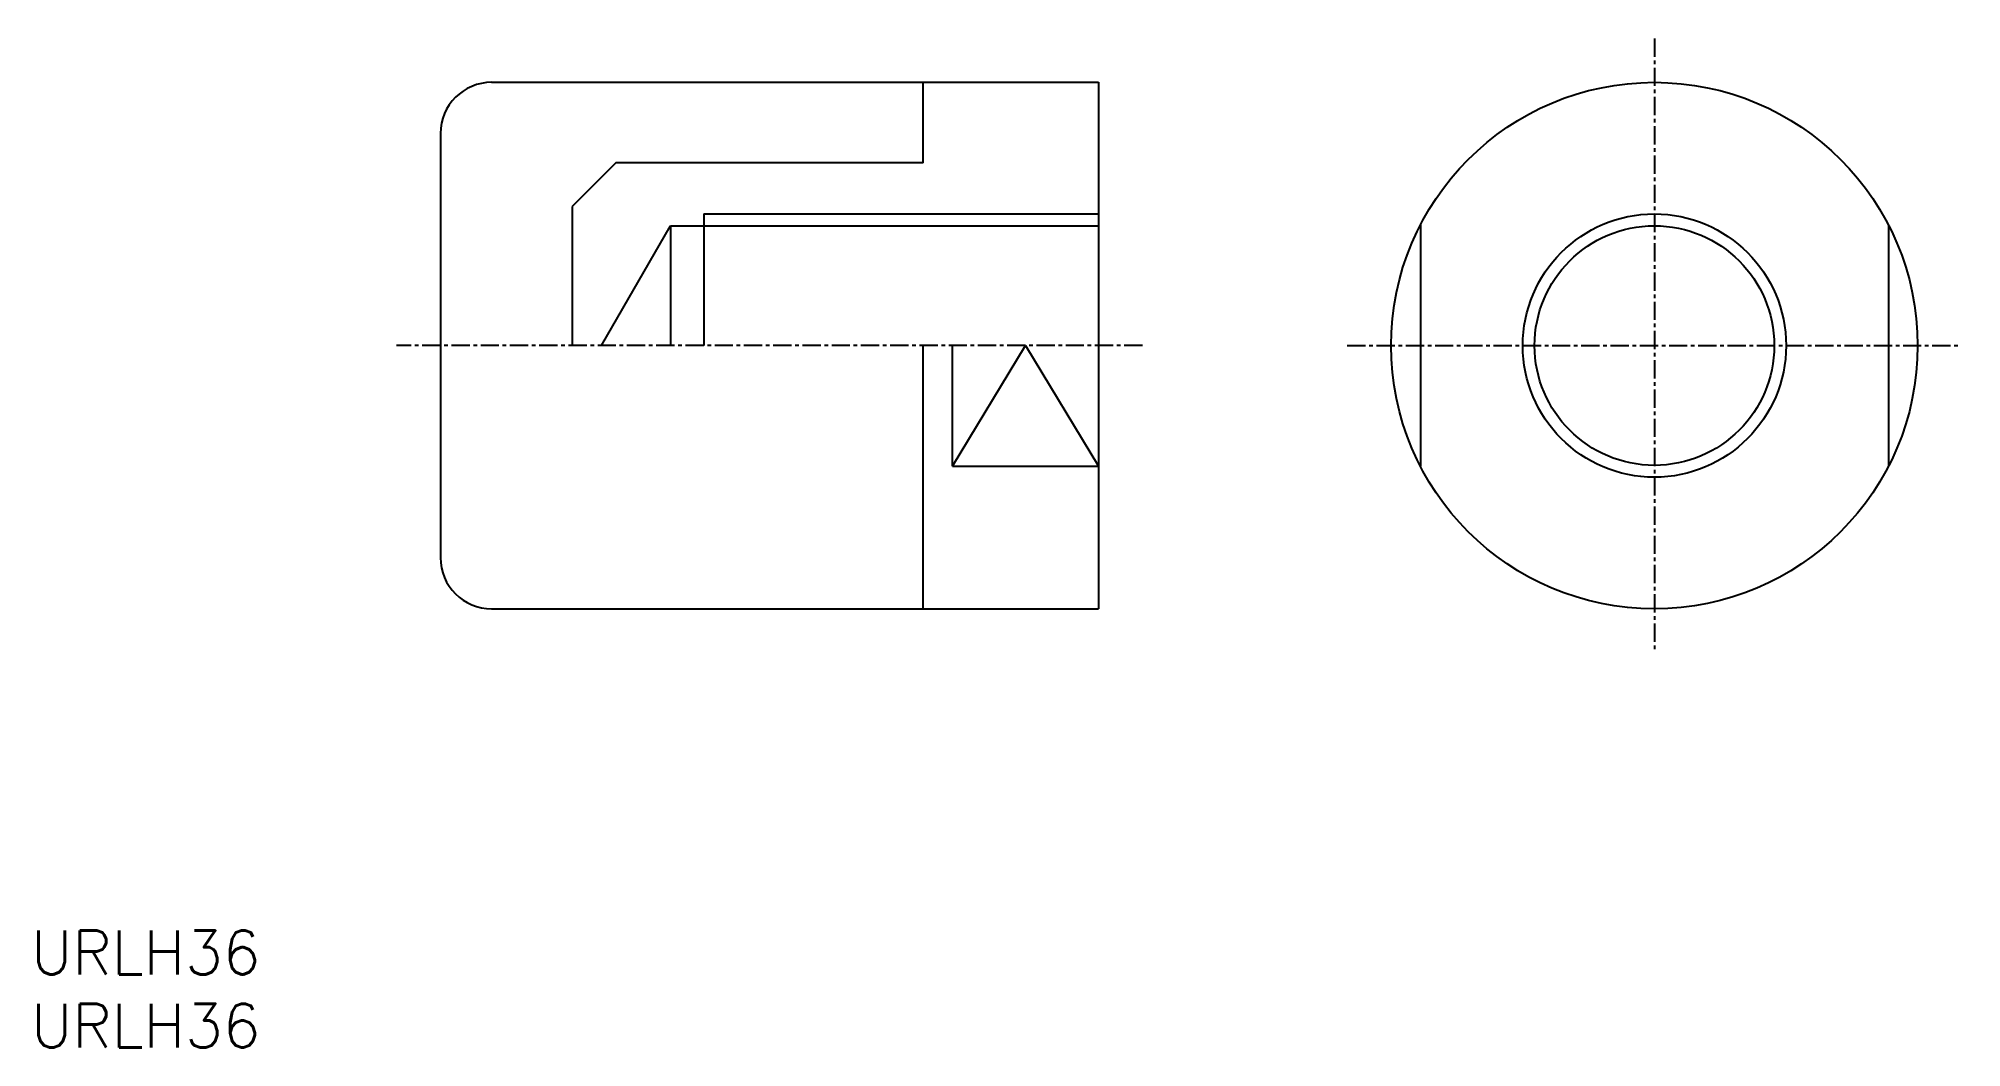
# Model space of a CAD drawing. Extents: x 1 to 132, y 0 to 69.
import ezdxf

# ---------------------------------------------------------------- set-up
doc = ezdxf.new("R2010")
doc.units = 0
doc.linetypes.add('CENTER', pattern=[2, 1.25, -0.25, 0.25, -0.25])
doc.layers.get('0').update_dxf_attribs({"linetype": 'CONTINUOUS'})
doc.layers.add('CENTER', color=1, linetype='CENTER')
doc.styles.get("Standard").update_dxf_attribs({"font": 'txt.shx'})

# ---------------------------------------------------------------- blocks, each defined once
blk = doc.blocks.new('*U10')
at = {"color": 7, "linetype": 'CONTINUOUS'}
blk.add_text('URLH36', height=3, dxfattribs=at).set_placement((0, 0))
blk = doc.blocks.new('*U11')
at = {"color": 7, "linetype": 'CONTINUOUS'}
blk.add_text('URLH36', height=3, dxfattribs=at).set_placement((0, 5))

msp = doc.modelspace()

# ---------------------------------------------------------------- linework, layer by layer
at = {"color": 7, "linetype": 'CONTINUOUS'}
for p, q in [((31.5, 66), (73, 66)), ((61, 60.5), (61, 66)), ((73, 66), (73, 30)), ((28, 62.5), (28, 33.5)), ((40, 60.5), (37, 57.5)), ((61, 60.5), (40, 60.5)), ((37, 57.5), (37, 48)), ((46, 57), (46, 48)), ((39, 48), (43.73, 56.19)), ((43.73, 56.19), (73, 56.19)), ((43.73, 56.19), (43.73, 48)), ((95, 56.25), (95, 39.75)), ((127, 56.25), (127, 39.75)), ((61, 30), (61, 48)), ((63, 39.75), (63, 48)), ((63, 39.75), (73, 39.75)), ((31.5, 30), (73, 30))]:
    msp.add_line(p, q, dxfattribs=at)
at = {"color": 3, "linetype": 'CONTINUOUS'}
for p, q in [((46, 57), (73, 57)), ((63, 39.75), (68, 48)), ((68, 48), (73, 39.75))]:
    msp.add_line(p, q, dxfattribs=at)
at = {"color": 7, "linetype": 'CONTINUOUS'}
for radius in [18, 8.19]:
    msp.add_circle((111, 48), radius, dxfattribs=at)
at = {"color": 3, "linetype": 'CONTINUOUS'}
msp.add_circle((111, 48), 9, dxfattribs=at)
at = {"color": 7, "linetype": 'CONTINUOUS'}
for centre, start, end in [((31.5, 62.5), 90, 180), ((31.5, 33.5), 180, 270)]:
    msp.add_arc(centre, 3.5, start, end, dxfattribs=at)
at = {"layer": 'CENTER', "color": 1, "linetype": 'CENTER'}
for p, q in [((111, 69), (111, 27)), ((76, 48), (25, 48)), ((90, 48), (132, 48))]:
    msp.add_line(p, q, dxfattribs=at)

# ---------------------------------------------------------------- block references
at = {"color": 7, "linetype": 'CONTINUOUS'}
for name in ['*U11', '*U10']:
    msp.add_blockref(name, (0, 0), dxfattribs=at)

doc.saveas('drawing.dxf')
